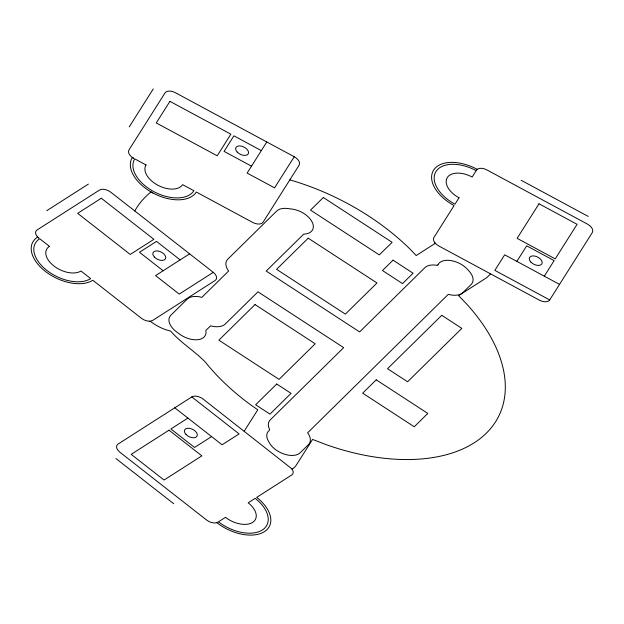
<?xml version="1.0" encoding="UTF-8"?>
<svg xmlns="http://www.w3.org/2000/svg" width="624" height="624" viewBox="0 0 624 624"><rect width="100%" height="100%" fill="white"/><g stroke="black" fill="none" stroke-linecap="round" stroke-linejoin="round"><path stroke-width="0.94" d="M134.792 210.974C138.809 203.596 144.495 197.184 151.024 191.919L152.841 192.949A36.395 21.395 26.2 0 0 196.318 192.044L252.697 222.425A8.666 5.093 26.2 0 0 263.055 222.214L299.122 165.173A8.666 5.093 26.2 0 0 294.239 156.749L175.383 92.703A8.666 5.093 26.2 0 0 165.025 92.914L128.957 149.955A8.666 5.093 26.2 0 0 133.84 158.379L132.319 157.56A36.395 21.395 26.2 0 0 152.841 192.949M129.223 126.922L153.27 88.897M266.807 141.968L247.135 173.082L274.56 187.855L294.239 156.749M516.867 261.394L526.703 245.833L554.135 260.614L544.3 276.167M549.697 299.941L592.332 232.526A8.666 5.093 26.2 0 0 587.441 224.102L486.868 169.907A8.666 5.093 26.2 0 0 476.518 170.126L477.064 169.26A36.395 21.395 26.2 0 0 433.586 170.165A36.395 21.395 26.2 0 0 454.108 205.553L433.891 237.533A8.666 5.093 26.2 0 0 438.773 245.957L539.347 300.152A8.666 5.093 26.2 0 0 549.697 299.941L494.84 270.379L504.676 254.818L559.533 284.38M244.202 431.184L257.782 409.781L252.119 405.889A176.787 103.912 26.2 0 1 205.366 362.131C194.688 351.062 180.859 342.919 170.656 331.094L167.848 330.353A31.2 18.338 26.2 0 1 151.655 322.234L149.854 321.204M490.565 273.866L486.829 277.579L458.64 295.659L467.103 304.512A176.787 103.912 26.2 0 1 486.346 433.165A176.787 103.912 26.2 0 1 325.127 444.272L312.585 439.429L296.221 465.215A31.2 18.338 26.2 0 1 292.18 469.084L203.096 399.04A8.666 5.093 26.2 0 0 191.794 396.926L118.053 444.07A8.666 5.093 26.2 0 0 119.902 452.228L206.63 520.049A8.666 5.093 26.2 0 0 217.932 522.163L216.988 522.764A36.395 21.395 26.2 0 0 264.436 531.656A36.395 21.395 26.2 0 0 256.69 497.383L291.673 475.02A8.666 5.093 26.2 0 0 291.626 468.593M46.777 210.686L88.374 184.088M189.61 253.843L155.579 275.597L179.236 294.099L213.268 272.337L110.76 192.192A8.666 5.093 26.2 0 0 99.466 190.078L37.066 229.967A8.666 5.093 26.2 0 0 38.914 238.126L37.596 237.097A36.395 21.395 26.2 0 0 45.341 271.37A36.395 21.395 26.2 0 0 92.797 280.254L141.414 318.271A8.666 5.093 26.2 0 0 152.716 320.385L215.108 280.496A8.666 5.093 26.2 0 0 213.268 272.337M187.918 418.08L170.906 428.961L194.555 447.455L211.575 436.574M289.793 179.923L294.013 181.108A176.787 103.912 26.2 0 1 410.147 249.21L416.208 255.536L435.31 243.29L434.819 242.72M521.173 180.281L588.221 216.411M261.347 150.61L233.914 135.829L224.078 151.382L251.503 166.163M180.157 259.888L156.507 241.394L139.487 252.268L163.145 270.769M191.794 396.926L239.109 433.914L222.089 444.795L174.782 407.807M115.908 458.515L173.729 503.732M437.993 264.677L437.666 265.45L436.597 265.247A18.369 10.795 26.2 0 0 424.866 267.704L359.635 331.921L266.206 271.066L303.709 234.14L305.058 234.055A18.369 10.795 26.2 0 0 312.008 221.762A18.369 10.795 26.2 0 0 291.938 209.056L287.609 208.517A18.369 10.795 26.2 0 0 276.658 211.084L227.838 259.139A18.369 10.795 26.2 0 0 227.955 270.067L228.626 271.019L201.848 297.375L200.554 297.04A18.369 10.795 26.2 0 0 187.161 299.177L170.89 315.198A18.369 10.795 26.2 0 0 175.274 330.86A54.795 32.206 26.2 0 0 179.416 334.004A18.369 10.795 26.2 0 0 197.777 339.69A18.369 10.795 26.2 0 0 205.936 331.032L205.819 330.502L210.592 325.814L211.887 326.149A18.369 10.795 26.2 0 0 225.28 324.012L257.969 291.821L343.66 347.646L270.293 419.866A18.369 10.795 26.2 0 0 269.669 429.562L269.373 430.295A18.369 10.795 26.2 0 0 267.665 439.608A49.124 28.876 26.2 0 0 269.435 442.915A18.369 10.795 26.2 0 0 284.56 454.217A18.369 10.795 26.2 0 0 300.269 452.704L308.404 444.694A18.369 10.795 26.2 0 0 308.295 433.766L307.616 432.814L448.297 294.333L449.592 294.668A18.369 10.795 26.2 0 0 462.985 292.531L471.12 284.521A18.369 10.795 26.2 0 0 470.2 272.454A44.639 26.239 26.2 0 0 467.688 269.545A18.369 10.795 26.2 0 0 451.082 260.598A18.369 10.795 26.2 0 0 437.993 264.677M169.915 101.345L156.25 122.944L217.207 155.789L230.864 134.183L169.915 101.345M459.03 197.777L454.982 204.173A33.626 19.765 26.2 0 1 436.028 171.475A33.626 19.765 26.2 0 1 476.19 170.641L472.142 177.037A20.795 12.223 26.2 0 0 447.299 177.551A20.795 12.223 26.2 0 0 459.03 197.777M538.996 203.791L517.132 238.36L555.227 258.882L577.091 224.312L538.996 203.791M323.333 197.504L310.526 210.109L379.306 254.912L392.114 242.307L323.333 197.504M308.209 238.173L276.565 269.318L345.345 314.122L376.99 282.976L308.209 238.173M255.037 304.582L218.876 340.174L279.061 379.376L315.214 343.785L255.037 304.582M393.026 260.153L382.481 270.535L402.542 283.6L413.088 273.218L393.026 260.153M276.728 384.017L255.629 404.781L269.958 414.118L291.057 393.354L276.728 384.017M376.225 379.829L362.669 393.175L414.25 426.777L427.814 413.431L376.225 379.829M441.761 315.315L387.527 368.706L407.589 381.771L461.822 328.38L441.761 315.315M101.306 198.237L77.672 213.346L130.237 254.444L153.878 239.335L101.306 198.237M169.01 430.17L131.196 454.35L164.05 480.035L201.864 455.855L169.01 430.17M225.49 517.327L218.501 521.797A33.626 19.765 26.2 0 0 262.33 530.01A33.626 19.765 26.2 0 0 255.177 498.35L248.18 502.819A20.795 12.223 26.2 0 1 252.611 522.405A20.795 12.223 26.2 0 1 225.49 517.327M146.032 164.947L134.753 158.87A33.626 19.765 26.2 0 0 153.715 191.568A33.626 19.765 26.2 0 0 193.877 190.733L182.606 184.657A20.795 12.223 26.2 0 1 157.763 185.172A20.795 12.223 26.2 0 1 146.032 164.947M49.429 246.347L39.702 238.742A33.626 19.765 26.2 0 0 46.855 270.403A33.626 19.765 26.2 0 0 90.691 278.608L80.964 271.011A20.795 12.223 26.2 0 1 53.851 265.933A20.795 12.223 26.2 0 1 49.429 246.347M530.782 262.01A6.934 4.072 26.2 0 0 541.819 263.944A6.934 4.072 26.2 0 0 534.565 256.019A6.934 4.072 26.2 0 0 530.782 262.01M185.983 434.429A6.934 4.072 26.2 0 0 196.989 436.238A6.934 4.072 26.2 0 0 189.61 428.36A6.934 4.072 26.2 0 0 185.983 434.429M237.159 152.022A6.934 4.072 26.2 0 0 248.196 153.949A6.934 4.072 26.2 0 0 240.95 146.032A6.934 4.072 26.2 0 0 237.159 152.022M154.417 257.088A6.934 4.072 26.2 0 0 165.422 258.898A6.934 4.072 26.2 0 0 158.044 251.012A6.934 4.072 26.2 0 0 154.417 257.088"/></g></svg>
